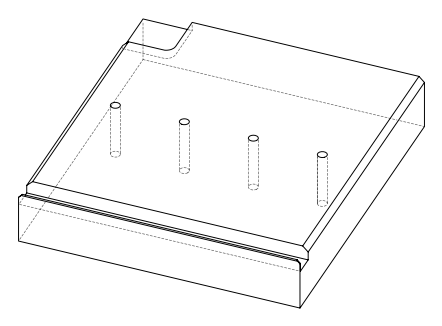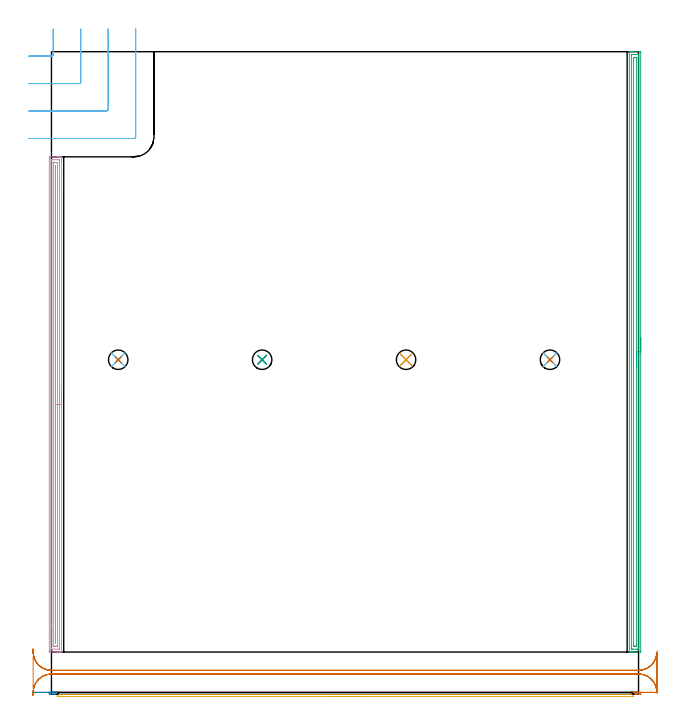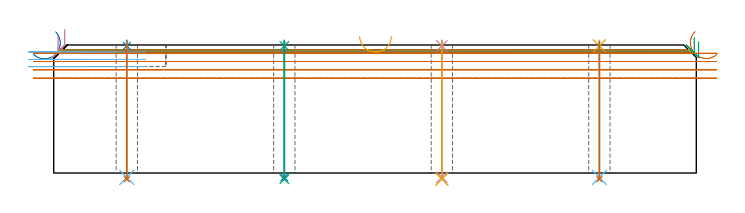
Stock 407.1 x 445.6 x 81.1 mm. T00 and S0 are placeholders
(PLAN: 19 operations, 10 tool changes, 37.9 min)
(1 AREA_MILL | FG_CHAMFER_SURFACE | UGT0205_001 | 0.19 min | 196 mm3)
(2 AREA_MILL_1 | FG_CHAMFER_SURFACE_1 | UGT0205_001 | 0.2 min | 239 mm3)
(3 AREA_MILL_2 | FG_CHAMFER_SURFACE_2 | UGT0205_001 | 10.21 min | 13147 mm3)
(4 AREA_MILL_3 | FG_CHAMFER_SURFACE_3 | UGT0205_001 | 11.13 min | 12791 mm3)
(5 AREA_MILL_4 | FG_CHAMFER_SURFACE_4 | UGT0205_001 | 3.33 min | 3984 mm3)
(6 MILL_CORNER_NOTCH_RECTANGULAR | CORNER_NOTCH_RECTANGULAR | UGT0201_109 | Follow Part, ap 6.35, ae 75% | 2.48 min | 70256 mm3)
(7 MILL_RECTANGULAR_SLOT | SLOT_RECTANGULAR | UGT0201_109 | Follow Part, ap 6.35, ae 75% | 7.48 min | 235938 mm3)
(8 SPOT_DRILL | STEP1HOLE | NXT0321_9005460120000 | 0.03 min | 5 mm3)
(9 SPOT_DRILL_1 | STEP1HOLE_1 | NXT0321_9005460120000 | 0.03 min | 1 mm3)
(10 SPOT_DRILL_2 | STEP1HOLE_2 | NXT0321_9005460120000 | 0.03 min | 11 mm3)
(11 SPOT_DRILL_3 | STEP1HOLE_3 | NXT0321_9005460120000 | 0.03 min | 6 mm3)
(12 DRILL_THROUGH_HOLE_INTO_CENTER | STEP1HOLE | NXT0301_042 | 0.35 min | 3178 mm3)
(13 DRILL_TO_ENLARGE_THROUGH_HOLE | STEP1HOLE | NXT0301_102 | 0.35 min | 8395 mm3)
(14 DRILL_THROUGH_HOLE_INTO_CENTER_1 | STEP1HOLE_1 | NXT0301_042 | 0.35 min | 3167 mm3)
(15 DRILL_TO_ENLARGE_THROUGH_HOLE_1 | STEP1HOLE_1 | NXT0301_102 | 0.35 min | 8395 mm3)
(16 DRILL_THROUGH_HOLE_INTO_CENTER_2 | STEP1HOLE_2 | NXT0301_042 | 0.35 min | 3169 mm3)
(17 DRILL_TO_ENLARGE_THROUGH_HOLE_2 | STEP1HOLE_2 | NXT0301_102 | 0.35 min | 8395 mm3)
(18 DRILL_THROUGH_HOLE_INTO_CENTER_3 | STEP1HOLE_3 | NXT0301_042 | 0.35 min | 3181 mm3)
(19 DRILL_TO_ENLARGE_THROUGH_HOLE_3 | STEP1HOLE_3 | NXT0301_102 | 0.35 min | 8392 mm3)
(TOOL UGT0205_001 | Chamfer Mill 20 x 3 x 45 deg. | D20 FL50 Z2)
(TOOL UGT0201_109 | End Mill 25.4 mm | D25.4 FL25 Z2)
(TOOL NXT0321_9005460120000 | NC Spot Drill, 142deg, 12mm, Carbide, Uncoated | D12 PA142 FL30 Z2)
(TOOL NXT0301_042 | Carbide Drill 7.1mm [860.1-0710-057A1-MM 2214] | D7.1 PA140 FL85 Z2)
(TOOL NXT0301_102 | Carbide Drill 13.5mm [860.1-1350-108A1-MM 2214] | D13.5 PA140 FL123 Z2)
(OP 1 AREA_MILL)
G17 G21 G94 G90
T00 M6
G54
G17 G0 G90 X406.314 Y1.4 S1061 M3
G43 Z91.1 H0
Z89.622
G94 G1 X405.725 Z88.979 F250.
X405.194 Z88.287
X404.726 Z87.551
X404.323 Z86.777
X403.989 Z85.971
X403.727 Z85.139
X403.539 Z84.287
X403.425 Z83.422
X403.387 Z82.551
X403.425 Z81.679
X403.539 Z80.814
X403.728 Z79.962
X403.991 Z79.131
X404.325 Z78.325
X404.728 Z77.551
X405.197 Z76.815
X405.728 Z76.123
X406.318 Z75.48
X408.596 Y1.399 Z73.202
X408.597 Y1.397 Z73.201
X408.599 Y1.134
X408.6 Y0.607 Z73.2
X408.599 Y0.266 Z73.201
X408.597 Y0.003
X408.596 Y0.002 Z73.202
X405.669 Y0. Z76.127
X405.397 Z76.398
X405.223 Y0.002 Z76.572
X405.189 Y0.009 Z76.606
X404.974 Y0.225 Z76.825
X404.066 Y1.134 Z77.734
X403.977 Y1.233 Z77.819
X403.986 Y1.26 Z77.811
X404.035 Y1.4 Z77.76
X406.318 Z75.48
X406.961 Z74.891
X407.653 Z74.36
X408.389 Z73.891
X409.163 Z73.488
X409.969 Z73.154
X410.801 Z72.892
X411.652 Z72.703
X412.517 Z72.59
X413.389 Z72.551
X414.26 Z72.59
X415.125 Z72.703
X415.977 Z72.892
X416.809 Z73.155
X417.615 Z73.489
X418.389 Z73.891
X419.125 Z74.36
X419.817 Z74.891
X420.46 Z75.481
G0 Z91.1
M5
M2
(OP 2 AREA_MILL_1)
G17 G21 G94 G90
T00 M6
G54
G17 G0 G90 X-12.954 Y1.416 S1061 M3
G43 Z91.1 H0
Z75.292
G94 G1 X-12.311 Y1.415 Z74.703 F250.
X-11.619 Y1.414 Z74.171
X-10.883 Y1.413 Z73.702
X-10.11 Y1.412 Z73.299
X-9.304 Y1.411 Z72.965
X-8.472 Y1.41 Z72.702
X-7.62 Y1.409 Z72.513
X-6.755 Y1.407 Z72.399
X-5.884 Y1.406 Z72.36
X-5.012 Y1.405 Z72.398
X-4.147 Y1.404 Z72.512
X-3.295 Y1.403 Z72.7
X-2.463 Y1.401 Z72.962
X-1.657 Y1.4 Z73.296
X-0.883 Y1.399 Z73.698
X-0.147 Y1.398 Z74.167
X0.545 Y1.397 Z74.697
X1.189 Y1.396 Z75.287
X2.868 Y1.394 Z76.965
X3.142 Y1.392 Z77.239
X3.397 Y1.387 Z77.493
X3.49 Y1.385 Z77.586
X3.784 Y1.378 Z77.883
X3.839 Y1.376 Z77.938
X3.846 Y1.374 Z77.945
X3.864 Y1.366 Z77.959
X3.842 Y1.342 Z77.941
X3.839 Y1.338 Z77.938
X2.766 Y0.266 Z76.866
X2.514 Y0.019 Z76.613
X2.501 Y0.01 Z76.6
X2.108 Y0. Z76.208
X-0.678 Z73.42
X-1.02 Z73.078
X-1.25 Y0.001 Z72.849
X-1.492 Y0.004 Z72.606
X-1.494 Y0.033 Z72.605
X-1.498 Y0.266 Z72.602
X-1.5 Y0.737 Z72.6
X-1.498 Y1.134 Z72.602
X-1.494 Y1.367 Z72.605
X-1.492 Y1.396 Z72.607
X-1.02 Y1.399 Z73.078
X1.096 Y1.396 Z75.194
X1.189 Z75.287
X1.778 Y1.395 Z75.93
X2.31 Z76.621
X2.779 Y1.394 Z77.357
X3.182 Y1.393 Z78.131
X3.516 Z78.937
X3.778 Z79.768
X3.968 Y1.392 Z80.62
X4.082 Z81.485
X4.12 Z82.357
X4.083 Z83.228
X3.969 Z84.093
X3.781 Y1.393 Z84.945
X3.519 Z85.777
X3.185 Z86.583
X2.782 Y1.394 Z87.357
X2.314 Y1.395 Z88.093
X1.783 Z88.785
X1.194 Y1.396 Z89.429
G0 Z91.1
M5
M2
(OP 3 AREA_MILL_2)
G17 G21 G94 G90
T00 M6
G54
G17 G0 G90 X408.6 Y247.45 S1061 M3
G43 Z91.1 H0
Z83.2
G94 G1 Y247.412 Z82.328 F250.
Y247.298 Z81.463
Y247.109 Z80.612
Y246.847 Z79.78
Y246.513 Z78.974
Y246.11 Z78.2
Y245.642 Z77.464
Y245.11 Z76.772
Y244.521 Z76.129
Y243.878 Z75.54
Y243.186 Z75.008
Y242.45 Z74.54
Y241.676 Z74.137
Y240.87 Z73.803
Y240.038 Z73.541
Y239.187 Z73.352
Y238.322 Z73.238
Y237.45 Z73.2
X408.599 Y29.908 Z73.201
X408.596 Y29.476 Z73.202
X408.592 Y29.31 Z73.206
X408.17 Y29.3 Z73.627
X403.77 Z78.024
X403.209 Z78.587
X402.89 Z78.906
X402.329 Z79.467
X402.01 Z79.785
X401.011 Z80.788
X400.706 Y29.31 Z81.093
X400.7 Y29.462 Z81.1
Y445.438
X400.706 Y445.59 Z81.093
X401.012 Y445.6 Z80.787
X401.372 Z80.427
X402.01 Z79.785
X403.209 Z78.587
X403.77 Z78.024
X407.889 Z73.907
X408.17 Y445.597 Z73.627
X408.592 Y445.59 Z73.206
X408.596 Y445.424 Z73.202
X408.599 Y444.992 Z73.201
X408.6 Y237.45 Z73.2
X407.186 Z74.614
X407.185 Y31.8 Z74.615
X407.184 Y31.694 Z74.616
X407.179 Y31.31 Z74.621
X406.796 Y31.302 Z75.004
X406.41 Y31.301 Z75.39
X405.918 Y31.3 Z75.882
X403.278 Z78.522
X402.89 Y31.301 Z78.91
X402.395 Y31.303 Z79.405
X402.202 Y31.31 Z79.598
X402.121 Y31.338 Z79.679
X402.116 Y31.586 Z79.684
X402.115 Y31.694 Z79.685
X402.114 Y32.481 Z79.686
X402.115 Y443.1 Z79.685
X402.116 Y443.206 Z79.684
X402.121 Y443.59 Z79.679
X402.505 Y443.598 Z79.295
X402.89 Y443.599 Z78.91
X403.382 Y443.6 Z78.418
X406.022 Z75.778
X406.41 Y443.599 Z75.39
X406.905 Y443.597 Z74.895
X407.098 Y443.59 Z74.702
X407.179 Y443.562 Z74.621
X407.184 Y443.314 Z74.616
X407.185 Y443.206 Z74.615
X407.186 Y442.419 Z74.614
Y237.45
X405.772 Z76.028
X405.771 Y34.127 Z76.029
X405.767 Y33.479 Z76.033
X405.765 Y33.358 Z76.035
X405.759 Y33.309 Z76.041
X405.703 Y33.304 Z76.097
X405.53 Y33.302 Z76.27
X404.826 Y33.3 Z76.974
X403.946 Z77.854
X403.77 Y33.301 Z78.03
X403.594 Y33.306 Z78.206
X403.545 Y33.31 Z78.255
X403.535 Y33.318 Z78.265
X403.532 Y33.333 Z78.268
X403.53 Y33.397 Z78.27
X403.529 Y33.479 Z78.271
Y33.724 Z78.272
Y440.773 Z78.271
X403.533 Y441.421 Z78.267
X403.535 Y441.542 Z78.265
X403.541 Y441.591 Z78.259
X403.597 Y441.596 Z78.203
X403.77 Y441.598 Z78.03
X404.474 Y441.6 Z77.326
X405.354 Z76.446
X405.53 Y441.599 Z76.27
X405.706 Y441.594 Z76.094
X405.755 Y441.59 Z76.045
X405.765 Y441.582 Z76.035
X405.768 Y441.567 Z76.032
X405.771 Y441.503 Z76.029
Y441.421
X405.772 Y441.176 Z76.028
Y237.45
Y236.578 Z76.066
Y235.714 Z76.18
Y234.862 Z76.369
Y234.03 Z76.631
Y233.224 Z76.965
Y232.45 Z77.368
Y231.714 Z77.837
Y231.022 Z78.368
Y230.379 Z78.957
Y229.79 Z79.601
Y229.259 Z80.293
Y228.79 Z81.028
Y228.387 Z81.802
Y228.053 Z82.608
Y227.791 Z83.44
Y227.602 Z84.292
Y227.488 Z85.157
Y227.45 Z86.028
G0 Z91.1
M5
M2
(OP 4 AREA_MILL_3)
G17 G21 G94 G90
T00 M6
G54
G17 G0 G90 X7. Y211. S1061 M3
G43 Z91.1 H0
G94 G1 Y210.962 Z90.228 F250.
Y210.848 Z89.363
Y210.659 Z88.512
Y210.397 Z87.68
Y210.063 Z86.874
Y209.66 Z86.1
Y209.191 Z85.364
Y208.66 Z84.672
Y208.071 Z84.029
Y207.428 Z83.439
Y206.736 Z82.908
Y206. Z82.44
Y205.226 Z82.037
Y204.42 Z81.703
Y203.588 Z81.441
Y202.736 Z81.252
Y201.872 Z81.138
Y201. Z81.1
Y29.472
X6.998 Y29.31 Z81.088
X6.877 Y29.302 Z80.969
X6.751 Y29.3 Z80.85
X6.474 Z80.574
X5.803 Z79.898
X4.596 Z78.692
X4.059 Z78.153
X-1.095 Z73.002
X-1.176 Y29.301 Z72.922
X-1.493 Y29.31 Z72.604
X-1.498 Y29.588 Z72.601
X-1.5 Y29.918 Z72.6
Y30.251
Y372.082
X-1.498 Y372.412 Z72.601
X-1.493 Y372.69 Z72.604
X-1.176 Y372.7 Z72.922
X4.059 Z78.153
X4.596 Z78.692
X4.931 Z79.027
X5.468 Z79.564
X5.803 Z79.898
X6.474 Z80.574
X6.751 Z80.85
X6.877 Y372.698 Z80.969
X6.997 Y372.69 Z81.088
X7. Y372.528 Z81.1
Y201.
X5.586 Z79.686
Y31.705
X5.584 Y31.37 Z79.684
X5.582 Y31.329 Z79.682
X5.58 Y31.315 Z79.68
X5.563 Y31.31 Z79.663
X5.458 Y31.304 Z79.558
X5.326 Y31.3 Z79.426
X0.091 Y31.301 Z74.191
X-0.044 Y31.307 Z74.056
X-0.07 Y31.309 Z74.03
X-0.079 Y31.354 Z74.021
X-0.083 Y31.48 Z74.017
X-0.085 Y31.705 Z74.015
X-0.086 Y48.205 Z74.014
Y370.295
X-0.084 Y370.63 Z74.016
X-0.082 Y370.671 Z74.018
X-0.08 Y370.685 Z74.02
X-0.063 Y370.69 Z74.037
X0.042 Y370.696 Z74.142
X0.174 Y370.699 Z74.274
X5.409 Z79.509
X5.544 Y370.693 Z79.644
X5.57 Y370.691 Z79.67
X5.579 Y370.646 Z79.679
X5.583 Y370.521 Z79.683
X5.585 Y370.295 Z79.685
X5.586 Y353.816 Z79.686
Y201.
X4.172 Z78.272
X4.171 Y33.492 Z78.271
X4.17 Y33.378 Z78.27
X4.168 Y33.338 Z78.268
X4.165 Y33.315 Z78.265
X4.151 Y33.31 Z78.251
X4.059 Y33.307 Z78.159
X3.373 Y33.3 Z77.473
X3.186 Z77.286
X2.501 Z76.601
X1.628 Z75.728
X1.441 Y33.303 Z75.541
X1.379 Y33.306 Z75.479
X1.336 Y33.31 Z75.436
X1.333 Y33.377 Z75.433
X1.33 Y33.492 Z75.43
X1.329 Y33.607 Z75.429
Y368.508
X1.33 Y368.622 Z75.43
X1.332 Y368.662 Z75.432
X1.335 Y368.685 Z75.435
X1.349 Y368.69 Z75.449
X1.441 Y368.693 Z75.541
X2.127 Y368.7 Z76.227
X2.314 Z76.414
X2.999 Z77.099
X3.872 Y368.699 Z77.972
X4.059 Y368.697 Z78.159
X4.121 Y368.694 Z78.221
X4.164 Y368.69 Z78.264
X4.167 Y368.623 Z78.267
X4.17 Y368.508 Z78.27
X4.171 Y368.393 Z78.271
X4.172 Y201. Z78.272
X2.757 Z76.857
Y36.157
X2.752 Y35.723 Z76.852
X2.749 Y35.63 Z76.849
X2.744 Y35.718 Z76.844
X2.743 Y35.732 Z76.843
Y366.267
X2.744 Y366.281 Z76.844
X2.75 Y366.301 Z76.85
X2.756 Y366.282 Z76.856
X2.757 Y366.268 Z76.857
Y201.
Y200.128 Z76.895
Y199.263 Z77.009
Y198.412 Z77.198
Y197.58 Z77.46
Y196.774 Z77.794
Y196. Z78.197
Y195.264 Z78.666
Y194.572 Z79.197
Y193.929 Z79.786
Y193.34 Z80.429
Y192.808 Z81.122
Y192.34 Z81.857
Y191.937 Z82.631
Y191.603 Z83.437
Y191.341 Z84.269
Y191.152 Z85.121
Y191.038 Z85.986
Y191. Z86.857
G0 Z91.1
M5
M2
(OP 5 AREA_MILL_4)
G17 G21 G94 G90
T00 M6
G54
G17 G0 G90 X213.85 Y-1.5 S1061 M3
G43 Z91.1 H0
Z86.6
G94 G1 X213.812 Z85.728 F250.
X213.698 Z84.864
X213.509 Z84.012
X213.247 Z83.18
X212.913 Z82.374
X212.51 Z81.6
X212.041 Z80.864
X211.51 Z80.172
X210.921 Z79.529
X210.278 Z78.94
X209.586 Z78.408
X208.85 Z77.94
X208.076 Z77.537
X207.27 Z77.203
X206.438 Z76.941
X205.586 Z76.752
X204.722 Z76.638
X203.85 Z76.6
X4.104 Y-1.499 Z76.599
X4.038 Y-1.496 Z76.603
X4.018 Y-1.493 Z76.604
X4.074 Y-1.425 Z76.673
X5.234 Y-0.266 Z77.833
X5.363 Y-0.138 Z77.957
X5.405 Y-0.104 Z77.989
X5.512 Y-0.1 Z78.
X402.188
X402.295 Y-0.104 Z77.989
X402.337 Y-0.138 Z77.957
X402.467 Y-0.266 Z77.833
X403.626 Y-1.425 Z76.673
X403.682 Y-1.492 Z76.604
X403.662 Y-1.496 Z76.603
X403.596 Y-1.499 Z76.599
X203.85 Y-1.5 Z76.6
X202.978 Z76.638
X202.113 Z76.752
X201.262 Z76.941
X200.43 Z77.203
X199.624 Z77.537
X198.85 Z77.94
X198.114 Z78.408
X197.422 Z78.94
X196.779 Z79.529
X196.19 Z80.172
X195.658 Z80.864
X195.19 Z81.6
X194.787 Z82.374
X194.453 Z83.18
X194.191 Z84.012
X194.002 Z84.864
X193.888 Z85.728
X193.85 Z86.6
G0 Z91.1
M5
M2
(OP 6 MILL_CORNER_NOTCH_RECTANGULAR)
G17 G21 G94 G90
T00 M6
G54
G17 G0 G90 X-15.7 Y442.55 S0 M3
G43 Z91.101 H0
Z76.534
G94 G1 X-12.7 F250.
X-0.014 F500.
G3 X1.25 Y443.814 R1.27
G1 Y458.3
Y461.3 F250.
G0 Z91.101
X-15.7 Y423.5
Z76.534
G1 X-12.7
X19.036 F500.
G3 X20.3 Y424.764 R1.27
G1 Y458.3
Y461.3 F250.
G0 Z91.101
X-15.7 Y404.45
Z76.534
G1 X-12.7
X38.086 F500.
G3 X39.35 Y405.714 R1.27
G1 Y458.3
Y461.3 F250.
G0 Z91.101
X-15.7 Y385.4
Z76.534
G1 X-12.7
X57.136 F500.
G3 X58.4 Y386.664 R1.27
G1 Y458.3
Y461.3 F250.
G0 Z91.101
X-15.7 Y442.55
Z71.967
G1 X-12.7
X-0.014 F500.
G3 X1.25 Y443.814 R1.27
G1 Y458.3
Y461.3 F250.
G0 Z91.101
X-15.7 Y423.5
Z71.967
G1 X-12.7
X19.036 F500.
G3 X20.3 Y424.764 R1.27
G1 Y458.3
Y461.3 F250.
G0 Z91.101
X-15.7 Y404.45
Z71.967
G1 X-12.7
X38.086 F500.
G3 X39.35 Y405.714 R1.27
G1 Y458.3
Y461.3 F250.
G0 Z91.101
X-15.7 Y385.4
Z71.967
G1 X-12.7
X57.136 F500.
G3 X58.4 Y386.664 R1.27
G1 Y458.3
Y461.3 F250.
G0 Z91.101
X-15.7 Y442.55
Z67.4
G1 X-12.7
X-0.014 F500.
G3 X1.25 Y443.814 R1.27
G1 Y458.3
Y461.3 F250.
G0 Z91.101
X-15.7 Y423.5
Z67.4
G1 X-12.7
X19.036 F500.
G3 X20.3 Y424.764 R1.27
G1 Y458.3
Y461.3 F250.
G0 Z91.101
X-15.7 Y404.45
Z67.4
G1 X-12.7
X38.086 F500.
G3 X39.35 Y405.714 R1.27
G1 Y458.3
Y461.3 F250.
G0 Z91.101
X-15.7 Y385.4
Z67.4
G1 X-12.7
X57.136 F500.
G3 X58.4 Y386.664 R1.27
G1 Y458.3
Y461.3 F250.
G0 Z91.101
M5
M2
(OP 7 MILL_RECTANGULAR_SLOT)
G17 G21 G94 G90
T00 M6
G54
G17 G0 G90 X420.118 Y30.202 S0 M3
G43 Z91.101 H0
Z75.85
G94 G1 X419.632 Y27.241 F250.
G2 X407.1 Y16.6 R12.7 F500.
G1 X0.
G2 X-12.484 Y26.967 R12.7
G1 X-12.513 Y26.972
G3 X-12.7 Y24.802 R12.7
G1 Y5.981
G3 X-12.506 Y3.768 R12.7
G1 X-12.476 Y3.774
G2 X0. Y14.1 R12.7
G1 X407.1
G2 X419.636 Y3.433 R12.7
G1 X420.116 Y0.472 F250.
G0 Z91.101
X-12.876 Y-0.721
Z70.6
G1 X-12.67 Y2.272
G2 X0. Y14.1 R12.7 F500.
G1 X407.1
G2 X419.79 Y1.904 R12.7
G1 X419.8
Y28.796
X419.79
G2 X407.1 Y16.6 R12.7
G1 X0.
G2 X-12.67 Y28.428 R12.7
G1 X-12.876 Y31.421 F250.
G0 Y-0.721 Z65.35
G1 X-12.67 Y2.272
G2 X0. Y14.1 R12.7 F500.
G1 X407.1
G2 X419.79 Y1.904 R12.7
G1 X419.8
Y28.796
X419.79
G2 X407.1 Y16.6 R12.7
G1 X0.
G2 X-12.67 Y28.428 R12.7
G1 X-12.876 Y31.421 F250.
G0 Y-0.721 Z60.1
G1 X-12.67 Y2.272
G2 X0. Y14.1 R12.7 F500.
G1 X407.1
G2 X419.79 Y1.904 R12.7
G1 X419.8
Y28.796
X419.79
G2 X407.1 Y16.6 R12.7
G1 X0.
G2 X-12.67 Y28.428 R12.7
G1 X-12.876 Y31.421 F250.
G0 Z91.101
M5
M2
(OP 8 SPOT_DRILL)
G17 G21 G94 G90
T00 M6
G54
G17 G0 G90 X46.3 Y232. S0 M3
G43 Z91.1 H0
G94 G81 G98 Z80.515 F250. R84.1
G80
M5
M2
(OP 9 SPOT_DRILL_1)
G17 G21 G94 G90
T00 M6
G54
G17 G0 G90 X146.1 Y232. S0 M3
G43 Z91.1 H0
G94 G81 G98 Z80.515 F250. R84.1
G80
M5
M2
(OP 10 SPOT_DRILL_2)
G17 G21 G94 G90
T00 M6
G54
G17 G0 G90 X245.9 Y232. S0 M3
G43 Z91.1 H0
G94 G81 G98 Z80.515 F250. R84.1
G80
M5
M2
(OP 11 SPOT_DRILL_3)
G17 G21 G94 G90
T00 M6
G54
G17 G0 G90 X345.7 Y232. S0 M3
G43 Z91.1 H0
G94 G81 G98 Z80.515 F250. R84.1
G80
M5
M2
(OP 12 DRILL_THROUGH_HOLE_INTO_CENTER)
G17 G21 G94 G90
T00 M6
G54
G17 G0 G90 X46.3 Y232. S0 M3
G43 Z91.1 H1
G94 G73 G98 Z-2.792 F250. Q6.991 R83.1
G80
M5
M2
(OP 13 DRILL_TO_ENLARGE_THROUGH_HOLE)
G17 G21 G94 G90
T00 M6
G54
G17 G0 G90 X46.3 Y232. S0 M3
G43 Z91.1 H1
G94 G73 G98 Z-3.957 F250. Q12.151 R83.1
G80
M5
M2
(OP 14 DRILL_THROUGH_HOLE_INTO_CENTER_1)
G17 G21 G94 G90
T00 M6
G54
G17 G0 G90 X146.1 Y232. S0 M3
G43 Z91.1 H1
G94 G73 G98 Z-2.792 F250. Q6.991 R83.1
G80
M5
M2
(OP 15 DRILL_TO_ENLARGE_THROUGH_HOLE_1)
G17 G21 G94 G90
T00 M6
G54
G17 G0 G90 X146.1 Y232. S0 M3
G43 Z91.1 H1
G94 G73 G98 Z-3.957 F250. Q12.151 R83.1
G80
M5
M2
(OP 16 DRILL_THROUGH_HOLE_INTO_CENTER_2)
G17 G21 G94 G90
T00 M6
G54
G17 G0 G90 X245.9 Y232. S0 M3
G43 Z91.1 H1
G94 G73 G98 Z-2.792 F250. Q6.991 R83.1
G80
M5
M2
(OP 17 DRILL_TO_ENLARGE_THROUGH_HOLE_2)
G17 G21 G94 G90
T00 M6
G54
G17 G0 G90 X245.9 Y232. S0 M3
G43 Z91.1 H1
G94 G73 G98 Z-3.957 F250. Q12.151 R83.1
G80
M5
M2
(OP 18 DRILL_THROUGH_HOLE_INTO_CENTER_3)
G17 G21 G94 G90
T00 M6
G54
G17 G0 G90 X345.7 Y232. S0 M3
G43 Z91.1 H1
G94 G73 G98 Z-2.792 F250. Q6.991 R83.1
G80
M5
M2
(OP 19 DRILL_TO_ENLARGE_THROUGH_HOLE_3)
G17 G21 G94 G90
T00 M6
G54
G17 G0 G90 X345.7 Y232. S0 M3
G43 Z91.1 H1
G94 G73 G98 Z-3.957 F250. Q12.151 R83.1
G80
M5
M2
